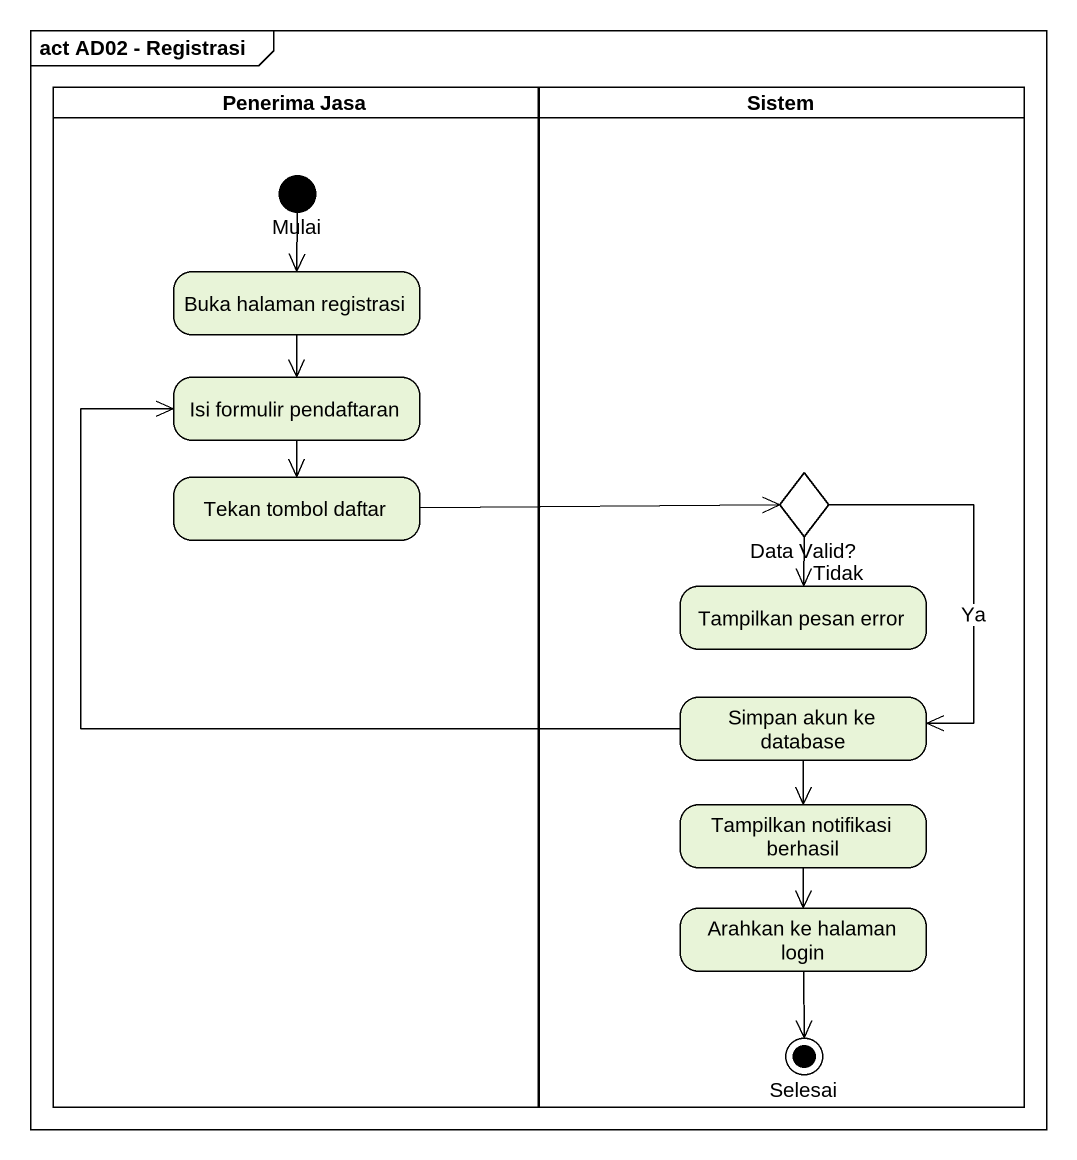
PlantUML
@startuml
mainframe act AD02 - Registrasi
hide empty description
state "Penerima Jasa" as Penerima_Jasa <<partition>> {
  state Mulai <<start>>
  state "Buka halaman registrasi" as Buka_halaman_registrasi
  state "Isi formulir pendaftaran" as Isi_formulir_pendaftaran
  state "Tekan tombol daftar" as Tekan_tombol_daftar
}
state Sistem <<partition>> {
  state "Data Valid?" as Data_Valid <<choice>>
  state "Tampilkan pesan error" as Tampilkan_pesan_error
  state "Simpan akun ke database" as Simpan_akun_ke_database
  state "Tampilkan notifikasi berhasil" as Tampilkan_notifikasi
  state "Arahkan ke halaman login" as Arahkan_ke_halaman_login
  state Selesai <<end>>
}
Mulai --> Buka_halaman_registrasi
Buka_halaman_registrasi --> Isi_formulir_pendaftaran
Isi_formulir_pendaftaran --> Tekan_tombol_daftar
Tekan_tombol_daftar -right-> Data_Valid
Data_Valid --> Tampilkan_pesan_error : Tidak
Data_Valid --> Simpan_akun_ke_database : Ya
Simpan_akun_ke_database -up-> Isi_formulir_pendaftaran
Simpan_akun_ke_database --> Tampilkan_notifikasi
Tampilkan_notifikasi --> Arahkan_ke_halaman_login
Arahkan_ke_halaman_login --> Selesai
@enduml
